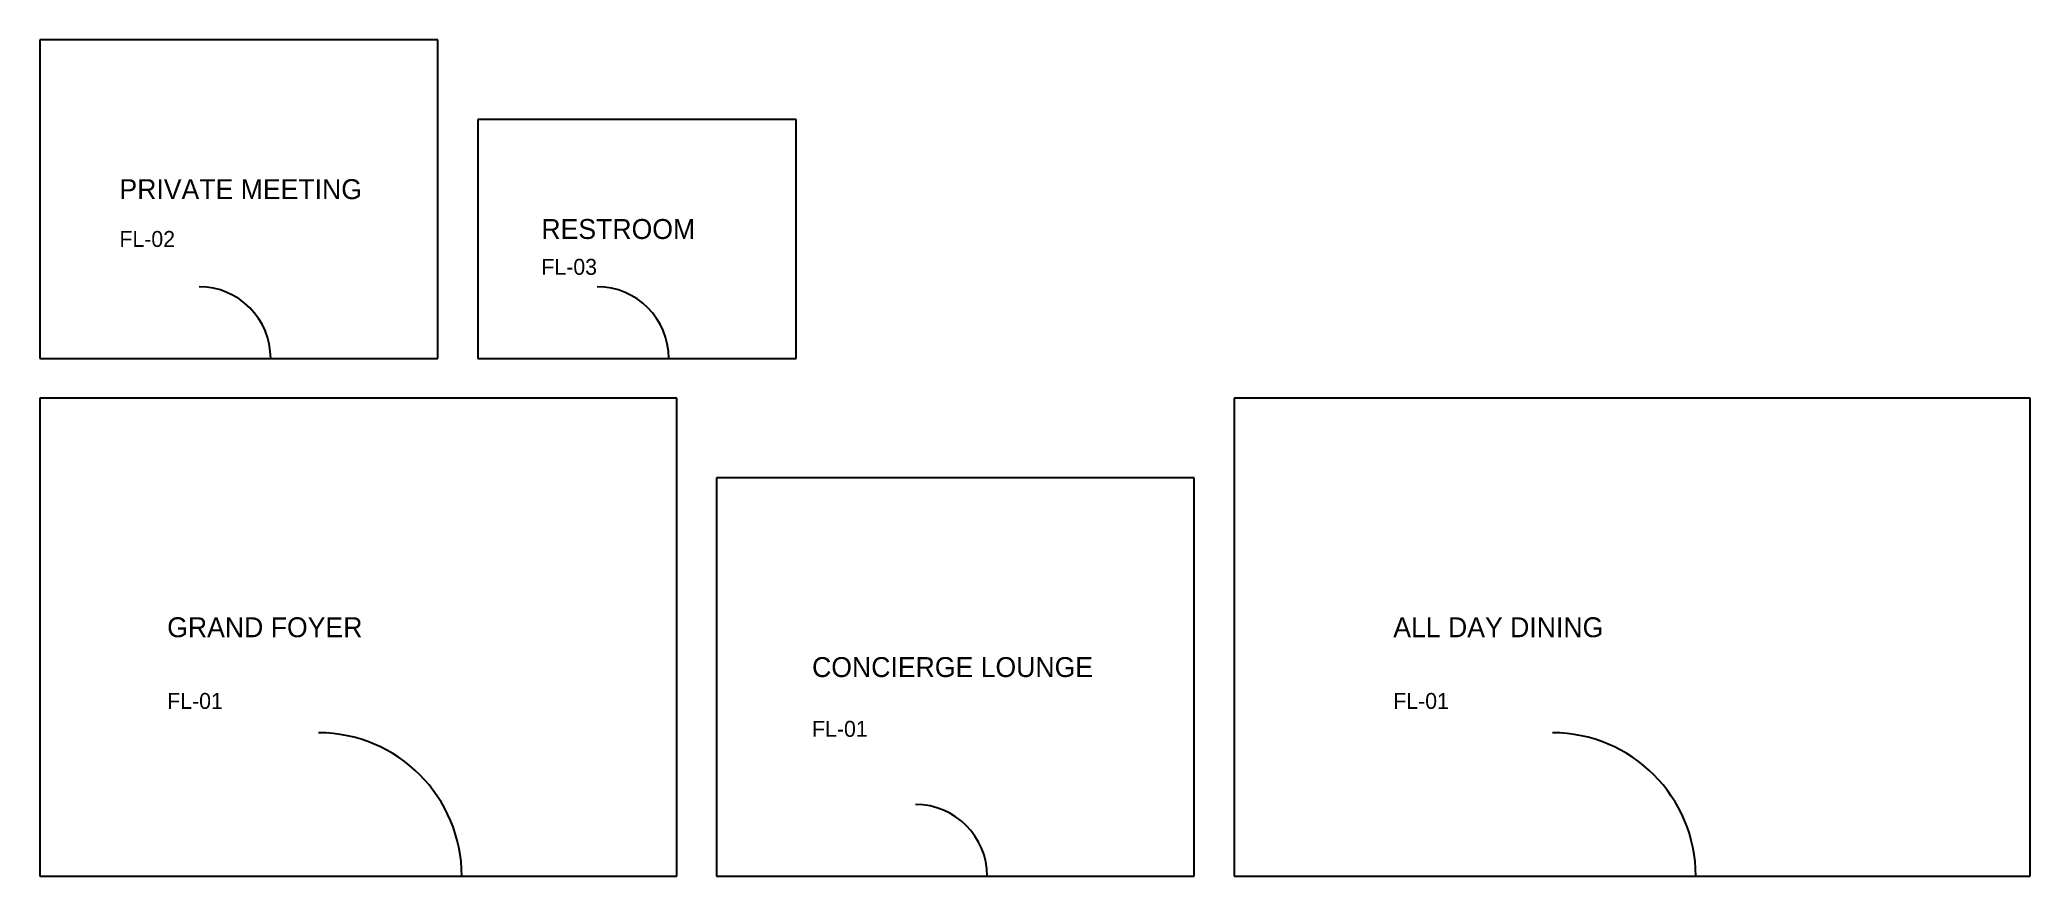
# Model space of a CAD drawing. Header units: millimetres. Extents: x 0 to 25000, y 0 to 10500.
import ezdxf

# ---------------------------------------------------------------- set-up
doc = ezdxf.new("R2010")
doc.units = ezdxf.units.MM

# ---------------------------------------------------------------- blocks, each defined once
blk = doc.blocks.new('DOUBLE_SWING_DOOR_1800')
blk.add_line((0, 0), (1800, 0))
blk.add_arc((0, 0), 1800, 0, 90)
blk = doc.blocks.new('INT_FLUSH_DOOR_900')
blk.add_line((0, 0), (900, 0))
blk.add_arc((0, 0), 900, 0, 90)

msp = doc.modelspace()

# ---------------------------------------------------------------- linework, layer by layer
at = {"layer": 'TIMBER_STUD_PARTITION'}
for p, q in [((5000, 10500), (0, 10500)), ((0, 10500), (0, 6500)), ((5000, 6500), (5000, 10500)), ((9500, 9500), (5500, 9500)), ((5500, 9500), (5500, 6500)), ((9500, 6500), (9500, 9500)), ((0, 6500), (5000, 6500)), ((5500, 6500), (9500, 6500)), ((8000, 6000), (0, 6000)), ((0, 6000), (0, 0)), ((8000, 0), (8000, 6000)), ((25000, 6000), (15000, 6000)), ((15000, 6000), (15000, 0)), ((25000, 0), (25000, 6000)), ((14500, 5000), (8500, 5000)), ((8500, 5000), (8500, 0)), ((14500, 0), (14500, 5000)), ((0, 0), (8000, 0)), ((8500, 0), (14500, 0)), ((15000, 0), (25000, 0))]:
    msp.add_line(p, q, dxfattribs=at)

# ---------------------------------------------------------------- block references
at = {"layer": 'HOTEL_SWING_DOORS'}
for name, p in [('INT_FLUSH_DOOR_900', (2000, 6500)), ('INT_FLUSH_DOOR_900', (7000, 6500)), ('DOUBLE_SWING_DOOR_1800', (3500, 0)), ('DOUBLE_SWING_DOOR_1800', (19000, 0)), ('INT_FLUSH_DOOR_900', (11000, 0))]:
    msp.add_blockref(name, p, dxfattribs=at)

# ---------------------------------------------------------------- texts
at = {"layer": 'HOTEL_TEXT'}
for s, p in [('PRIVATE MEETING', (1000, 8500)), ('RESTROOM', (6300, 8000)), ('GRAND FOYER', (1600, 3000)), ('ALL DAY DINING', (17000, 3000)), ('CONCIERGE LOUNGE', (9700, 2500))]:
    msp.add_text(s, height=250, dxfattribs=at).set_placement(p)
at = {"layer": 'MARBLE_FLOOR_SPEC'}
for s, p in [('FL-02', (1000, 7900)), ('FL-03', (6300, 7550)), ('FL-01', (1600, 2100)), ('FL-01', (17000, 2100)), ('FL-01', (9700, 1750))]:
    msp.add_text(s, height=200, dxfattribs=at).set_placement(p)

doc.saveas('drawing.dxf')
